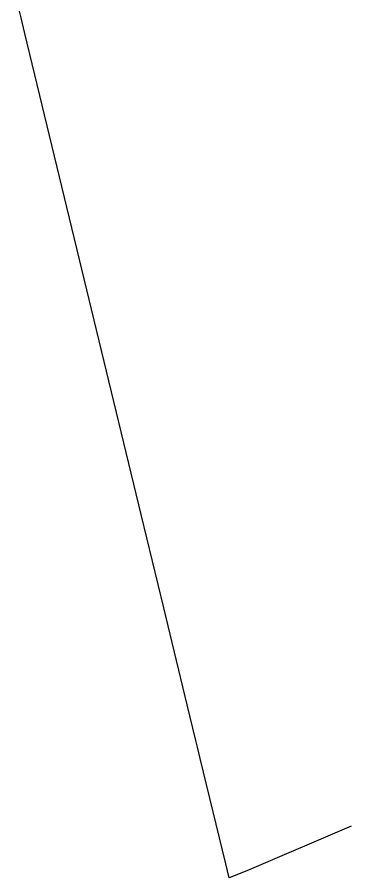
# Model space of a CAD drawing. Extents: x 0.1 to 59.6, y 0.2 to 53.5.
# Drawn here: x 35.14 to 38.95, y 2.95 to 12.84 of the extents above; entities that cross this region are included whole.
import ezdxf

# ---------------------------------------------------------------- set-up
doc = ezdxf.new("R2010")
doc.units = 0
doc.layers.add('BASE', color=7, linetype='CONTINUOUS')

msp = doc.modelspace()

# ---------------------------------------------------------------- linework, layer by layer
at = {"layer": 'BASE', "color": 7}
for p, q in [((35.1879, 12.8312), (35.1439, 13.0131)), ((35.2318, 12.6494), (35.1879, 12.8312)), ((36.5688, 7.1216), (35.2318, 12.6494)), ((36.8285, 6.0479), (36.5688, 7.1216)), ((37.0985, 4.9314), (36.8285, 6.0479)), ((37.197, 4.524), (37.0985, 4.9314)), ((37.2162, 4.4469), (37.1977, 4.5235)), ((37.2479, 4.3163), (37.2162, 4.4469)), ((37.5407, 3.1038), (37.2479, 4.3163)), ((38.9804, 3.5368), (37.7847, 3.0245)), ((37.5789, 2.9451), (37.5407, 3.1038)), ((37.7847, 3.0245), (37.5794, 2.9453)), ((37.5794, 2.9453), (37.5789, 2.9451))]:
    msp.add_line(p, q, dxfattribs=at)

doc.saveas('drawing.dxf')
